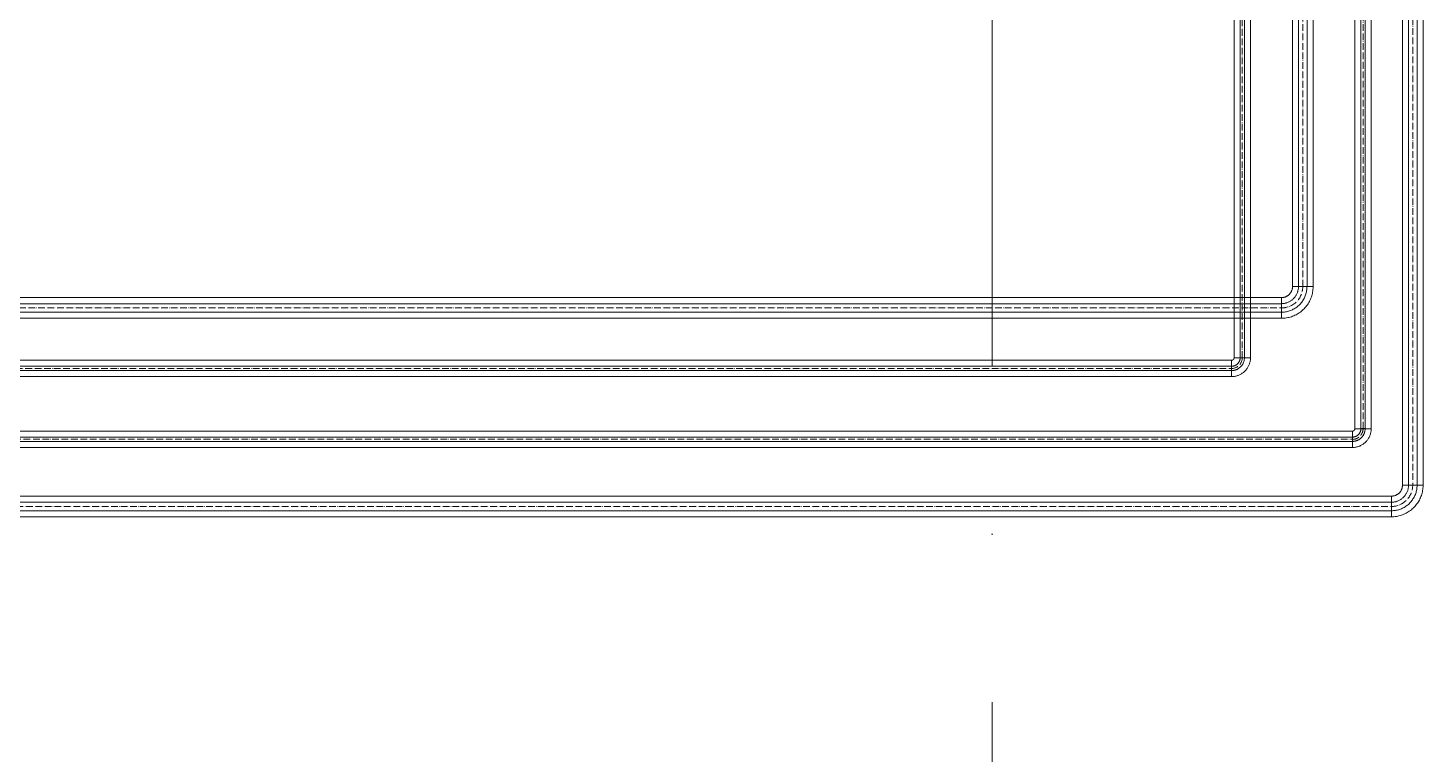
# Model space of a CAD drawing. Header units: millimetres. Extents: x -88595 to 880822, y -1054509 to -148035.
# Drawn here: x 177528 to 179604, y -275580 to -274500 of the extents above; entities that cross this region are included whole.
import ezdxf

# ---------------------------------------------------------------- set-up
doc = ezdxf.new("R2010")
doc.units = ezdxf.units.MM
for name, pattern in [('$0$ADSK_Осевая', [14, 10, -2, 0, -2]), ('$1$ADSK_Осевая', [14, 10, -2, 0, -2]), ('ADSK_Линия сетки', [25, 20, -2.5, 0, -2.5])]:
    doc.linetypes.add(name, pattern=pattern)
for name, color, linetype, lineweight in [('Изоляция', 7, 'Continuous', 18), ('Оборудование', 7, 'Continuous', 18), ('Оси', 7, 'Continuous', 9), ('Трубопровод', 7, 'Continuous', 18), ('Трубопроводы', 7, 'Continuous', 18)]:
    doc.layers.add(name, color=color, linetype=linetype, lineweight=lineweight)

# ---------------------------------------------------------------- blocks, each defined once
blk = doc.blocks.new('$0$ADSK_МедьПайка_Отвод-гнутая труба - Отвод _гнутая труба_-V38-В_Координация_1 этаж ОВ3')
at = {"layer": 'Трубопроводы', "color": 190, "true_color": 0x8000ff}
for p, q in [((-15.9, 3.2), (-15.9, -3.2)), ((-15.9, 3.2), (-15.9, -3.2)), ((3.2, 15.9), (-3.2, 15.9)), ((3.2, 15.9), (-3.2, 15.9))]:
    blk.add_line(p, q, dxfattribs=at)
at = {"layer": 'Трубопроводы', "color": 190, "true_color": 0x8000ff, "flags": 128}
for points in [[(-15.9, -3.2), (-15.1, -3.2), (-14.4, -3.1), (-13.6, -3), (-12.8, -2.9), (-12.1, -2.8), (-11.3, -2.6), (-10.6, -2.4), (-9.9, -2.2), (-9.2, -2), (-8.5, -1.7), (-7.8, -1.4), (-7.1, -1), (-6.4, -0.7), (-5.8, -0.3), (-5.1, 0.2), (-4.5, 0.6), (-3.9, 1.1), (-3.3, 1.6), (-2.8, 2.1), (-2.2, 2.6), (-1.7, 3.2), (-1.2, 3.7), (-0.7, 4.3), (-0.3, 4.9), (0.2, 5.6), (0.6, 6.2), (0.9, 6.9), (1.3, 7.6), (1.6, 8.3), (1.9, 9), (2.1, 9.7), (2.4, 10.4), (2.6, 11.1), (2.8, 11.9), (2.9, 12.6), (3, 13.4), (3.1, 14.1), (3.2, 14.9), (3.2, 15.7), (3.2, 15.9)], [(-3.2, 15.9), (-3.2, 15.4), (-3.2, 14.9), (-3.3, 14.4), (-3.3, 13.9), (-3.4, 13.4), (-3.5, 12.9), (-3.7, 12.4), (-3.8, 11.9), (-4, 11.4), (-4.2, 10.9), (-4.4, 10.5), (-4.6, 10), (-4.9, 9.6), (-5.1, 9.1), (-5.4, 8.7), (-5.7, 8.3), (-6, 7.9), (-6.3, 7.5), (-6.7, 7.1), (-7, 6.8), (-7.4, 6.4), (-7.8, 6.1), (-8.2, 5.8), (-8.6, 5.5), (-9, 5.2), (-9.4, 4.9), (-9.9, 4.7), (-10.3, 4.4), (-10.8, 4.2), (-11.3, 4), (-11.8, 3.9), (-12.2, 3.7), (-12.7, 3.6), (-13.2, 3.5), (-13.7, 3.4), (-14.2, 3.3), (-14.7, 3.2), (-15.2, 3.2), (-15.7, 3.2), (-15.9, 3.2)]]:
    blk.add_lwpolyline(points, dxfattribs=at)
blk = doc.blocks.new('$0$ADSK_МедьПайка_Отвод-гнутая труба - Отвод _гнутая труба_-V36-В_Координация_1 этаж ОВ3')
at = {"layer": 'Трубопроводы', "color": 134, "true_color": 0x00a6a6}
for p, q in [((6.3, 31.7), (-6.4, 31.7)), ((6.3, 31.7), (-6.4, 31.7)), ((-31.8, 6.3), (-31.8, -6.4)), ((-31.8, 6.3), (-31.8, -6.4))]:
    blk.add_line(p, q, dxfattribs=at)
at = {"layer": 'Трубопроводы', "color": 134, "true_color": 0x00a6a6, "flags": 128}
for points in [[(-31.8, -6.4), (-30.2, -6.3), (-28.7, -6.2), (-27.2, -6.1), (-25.7, -5.9), (-24.2, -5.6), (-22.7, -5.3), (-21.2, -4.9), (-19.8, -4.4), (-18.3, -3.9), (-16.9, -3.3), (-15.5, -2.7), (-14.2, -2), (-12.8, -1.3), (-11.5, -0.5), (-10.2, 0.3), (-9, 1.2), (-7.8, 2.1), (-6.6, 3.1), (-5.5, 4.1), (-4.4, 5.2), (-3.4, 6.3), (-2.4, 7.5), (-1.4, 8.7), (-0.5, 9.9), (0.3, 11.2), (1.1, 12.5), (1.9, 13.8), (2.5, 15.2), (3.2, 16.5), (3.8, 17.9), (4.3, 19.4), (4.8, 20.8), (5.2, 22.3), (5.5, 23.8), (5.8, 25.3), (6, 26.8), (6.2, 28.3), (6.3, 29.8), (6.3, 31.3), (6.3, 31.7)], [(-6.4, 31.7), (-6.4, 30.7), (-6.4, 29.7), (-6.5, 28.7), (-6.7, 27.7), (-6.9, 26.7), (-7.1, 25.7), (-7.3, 24.7), (-7.6, 23.8), (-8, 22.8), (-8.4, 21.9), (-8.8, 20.9), (-9.2, 20), (-9.7, 19.1), (-10.2, 18.3), (-10.8, 17.4), (-11.4, 16.6), (-12, 15.8), (-12.7, 15), (-13.3, 14.3), (-14.1, 13.5), (-14.8, 12.8), (-15.6, 12.2), (-16.4, 11.5), (-17.2, 10.9), (-18, 10.4), (-18.9, 9.8), (-19.8, 9.3), (-20.7, 8.9), (-21.6, 8.5), (-22.5, 8.1), (-23.5, 7.7), (-24.5, 7.4), (-25.4, 7.1), (-26.4, 6.9), (-27.4, 6.7), (-28.4, 6.6), (-29.4, 6.5), (-30.5, 6.4), (-31.5, 6.4), (-31.8, 6.3)]]:
    blk.add_lwpolyline(points, dxfattribs=at)
blk = doc.blocks.new('1 этаж')
at = {"layer": 'Оси', "linetype": 'ADSK_Линия сетки', "ltscale": 100}
blk.add_line((215092.7, 697813.2), (215092.7, 631836.5), dxfattribs=at)

msp = doc.modelspace()

# ---------------------------------------------------------------- linework, layer by layer
at = {"layer": 'Изоляция', "color": 134, "true_color": 0x00a6a6}
for p, q in [((179573.4, -273555.1), (179573.4, -275180.2)), ((179604.1, -275180.2), (179604.1, -273555.1)), ((179409.8, -273805.2), (179409.8, -274884.7)), ((179440.5, -274884.7), (179440.5, -273805.2)), ((179393.4, -274901.1), (172650.7, -274901.1)), ((179393.4, -274931.8), (179393.4, -274901.1)), ((179409.8, -274884.7), (179440.5, -274884.7)), ((172650.7, -274931.8), (179393.4, -274931.8)), ((179573.4, -275180.2), (179604.1, -275180.2)), ((179557, -275196.6), (173521, -275196.6)), ((179557, -275227.3), (179557, -275196.6)), ((173521, -275227.3), (179557, -275227.3))]:
    msp.add_line(p, q, dxfattribs=at)
at = {"layer": 'Изоляция', "color": 190, "true_color": 0x8000ff}
for p, q in [((179502.7, -273641.5), (179502.7, -275096.1)), ((179527, -275096.1), (179527, -273641.5)), ((179322.9, -273689.3), (179322.9, -274990.6)), ((179347.3, -274990.6), (179347.3, -273689.3)), ((172660.2, -274994.2), (179319.6, -274994.2)), ((179319.2, -275018.6), (179319.2, -274994.3)), ((179322.9, -274990.6), (179347.3, -274990.6)), ((172659.9, -275018.6), (179319.2, -275018.6)), ((179499, -275099.8), (173475.2, -275099.8)), ((179499, -275124.1), (179499, -275099.8)), ((179502.7, -275096.1), (179527, -275096.1)), ((173475.2, -275124.1), (179499, -275124.1))]:
    msp.add_line(p, q, dxfattribs=at)
at = {"layer": 'Изоляция', "color": 134, "true_color": 0x00a6a6, "flags": 128}
for points in [[(179393.4, -274931.8), (179395.3, -274931.7), (179397.1, -274931.6), (179399, -274931.4), (179400.9, -274931.2), (179402.7, -274930.8), (179404.6, -274930.4), (179406.4, -274929.9), (179408.2, -274929.4), (179410, -274928.8), (179411.7, -274928.1), (179413.4, -274927.3), (179415.1, -274926.5), (179416.8, -274925.6), (179418.4, -274924.6), (179420, -274923.5), (179421.5, -274922.5), (179423, -274921.3), (179424.4, -274920.1), (179425.8, -274918.8), (179427.2, -274917.5), (179428.4, -274916.1), (179429.7, -274914.7), (179430.8, -274913.2), (179432, -274911.7), (179433, -274910.1), (179434, -274908.5), (179434.9, -274906.9), (179435.8, -274905.2), (179436.6, -274903.5), (179437.3, -274901.7), (179437.9, -274900), (179438.5, -274898.2), (179439, -274896.4), (179439.4, -274894.5), (179439.8, -274892.7), (179440.1, -274890.8), (179440.3, -274888.9), (179440.4, -274887.1), (179440.5, -274885.2), (179440.5, -274884.7)], [(179409.8, -274884.7), (179409.8, -274885.3), (179409.7, -274886), (179409.7, -274886.6), (179409.6, -274887.3), (179409.4, -274887.9), (179409.3, -274888.6), (179409.1, -274889.2), (179408.9, -274889.8), (179408.7, -274890.5), (179408.5, -274891.1), (179408.2, -274891.7), (179407.9, -274892.2), (179407.6, -274892.8), (179407.3, -274893.4), (179406.9, -274893.9), (179406.5, -274894.5), (179406.1, -274895), (179405.7, -274895.5), (179405.3, -274896), (179404.8, -274896.4), (179404.3, -274896.9), (179403.8, -274897.3), (179403.3, -274897.7), (179402.8, -274898.1), (179402.2, -274898.5), (179401.7, -274898.8), (179401.1, -274899.1), (179400.5, -274899.4), (179399.9, -274899.7), (179399.3, -274900), (179398.7, -274900.2), (179398.1, -274900.4), (179397.4, -274900.6), (179396.8, -274900.7), (179396.2, -274900.8), (179395.5, -274900.9), (179394.9, -274901), (179394.2, -274901.1), (179393.5, -274901.1), (179393.4, -274901.1)], [(179557, -275227.3), (179558.9, -275227.2), (179560.8, -275227.1), (179562.7, -275226.9), (179564.5, -275226.7), (179566.4, -275226.3), (179568.2, -275225.9), (179570.1, -275225.4), (179571.9, -275224.9), (179573.6, -275224.3), (179575.4, -275223.6), (179577.1, -275222.8), (179578.8, -275222), (179580.4, -275221.1), (179582.1, -275220.1), (179583.6, -275219.1), (179585.2, -275218), (179586.7, -275216.8), (179588.1, -275215.6), (179589.5, -275214.3), (179590.8, -275213), (179592.1, -275211.6), (179593.3, -275210.2), (179594.5, -275208.7), (179595.6, -275207.2), (179596.7, -275205.6), (179597.7, -275204), (179598.6, -275202.4), (179599.4, -275200.7), (179600.2, -275199), (179600.9, -275197.2), (179601.6, -275195.5), (179602.2, -275193.7), (179602.7, -275191.9), (179603.1, -275190), (179603.5, -275188.2), (179603.7, -275186.3), (179603.9, -275184.5), (179604.1, -275182.6), (179604.1, -275180.7), (179604.1, -275180.2)], [(179573.4, -275180.2), (179573.4, -275180.8), (179573.4, -275181.5), (179573.3, -275182.1), (179573.2, -275182.8), (179573.1, -275183.4), (179573, -275184.1), (179572.8, -275184.7), (179572.6, -275185.3), (179572.4, -275186), (179572.1, -275186.6), (179571.9, -275187.2), (179571.6, -275187.8), (179571.3, -275188.3), (179570.9, -275188.9), (179570.6, -275189.4), (179570.2, -275190), (179569.8, -275190.5), (179569.4, -275191), (179568.9, -275191.5), (179568.5, -275191.9), (179568, -275192.4), (179567.5, -275192.8), (179567, -275193.2), (179566.4, -275193.6), (179565.9, -275194), (179565.3, -275194.3), (179564.8, -275194.6), (179564.2, -275194.9), (179563.6, -275195.2), (179563, -275195.5), (179562.4, -275195.7), (179561.7, -275195.9), (179561.1, -275196.1), (179560.5, -275196.2), (179559.8, -275196.3), (179559.2, -275196.4), (179558.5, -275196.5), (179557.9, -275196.6), (179557.2, -275196.6), (179557, -275196.6)]]:
    msp.add_lwpolyline(points, dxfattribs=at)
at = {"layer": 'Изоляция', "color": 190, "true_color": 0x8000ff, "flags": 128}
for points in [[(179319.2, -275018.6), (179320.4, -275018.6), (179321.5, -275018.5), (179322.6, -275018.4), (179323.7, -275018.3), (179324.8, -275018.1), (179325.9, -275017.8), (179327, -275017.5), (179328.1, -275017.2), (179329.1, -275016.8), (179330.2, -275016.4), (179331.2, -275015.9), (179332.2, -275015.4), (179333.2, -275014.9), (179334.1, -275014.3), (179335.1, -275013.7), (179336, -275013.1), (179336.9, -275012.4), (179337.7, -275011.7), (179338.6, -275010.9), (179339.4, -275010.1), (179340.1, -275009.3), (179340.9, -275008.4), (179341.6, -275007.6), (179342.2, -275006.7), (179342.8, -275005.7), (179343.4, -275004.8), (179344, -275003.8), (179344.5, -275002.8), (179345, -275001.8), (179345.4, -275000.7), (179345.8, -274999.7), (179346.1, -274998.6), (179346.4, -274997.5), (179346.7, -274996.4), (179346.9, -274995.3), (179347.1, -274994.2), (179347.2, -274993.1), (179347.3, -274992), (179347.3, -274990.9), (179347.3, -274990.6)], [(179322.9, -274990.6), (179322.9, -274990.7), (179322.9, -274990.9), (179322.9, -274991), (179322.9, -274991.2), (179322.9, -274991.3), (179322.8, -274991.4), (179322.8, -274991.6), (179322.8, -274991.7), (179322.7, -274991.9), (179322.7, -274992), (179322.6, -274992.1), (179322.5, -274992.3), (179322.5, -274992.4), (179322.4, -274992.5), (179322.3, -274992.7), (179322.2, -274992.8), (179322.1, -274992.9), (179322, -274993), (179321.9, -274993.1), (179321.8, -274993.2), (179321.7, -274993.3), (179321.6, -274993.4), (179321.5, -274993.5), (179321.4, -274993.6), (179321.2, -274993.7), (179321.1, -274993.8), (179321, -274993.8), (179320.9, -274993.9), (179320.7, -274994), (179320.6, -274994), (179320.4, -274994.1), (179320.3, -274994.1), (179320.2, -274994.1), (179320, -274994.2), (179319.9, -274994.2), (179319.7, -274994.2), (179319.6, -274994.2), (179319.4, -274994.3), (179319.3, -274994.3), (179319.2, -274994.3)], [(179499, -275124.1), (179500.1, -275124.1), (179501.2, -275124), (179502.3, -275123.9), (179503.4, -275123.8), (179504.5, -275123.6), (179505.6, -275123.3), (179506.7, -275123), (179507.8, -275122.7), (179508.8, -275122.3), (179509.9, -275121.9), (179510.9, -275121.4), (179511.9, -275120.9), (179512.9, -275120.4), (179513.9, -275119.8), (179514.8, -275119.2), (179515.7, -275118.6), (179516.6, -275117.9), (179517.4, -275117.2), (179518.3, -275116.4), (179519.1, -275115.6), (179519.8, -275114.8), (179520.6, -275113.9), (179521.3, -275113.1), (179521.9, -275112.2), (179522.6, -275111.2), (179523.1, -275110.3), (179523.7, -275109.3), (179524.2, -275108.3), (179524.7, -275107.3), (179525.1, -275106.2), (179525.5, -275105.2), (179525.8, -275104.1), (179526.1, -275103), (179526.4, -275101.9), (179526.6, -275100.8), (179526.8, -275099.7), (179526.9, -275098.6), (179527, -275097.5), (179527, -275096.4), (179527, -275096.1)], [(179502.7, -275096.1), (179502.6, -275096.2), (179502.6, -275096.4), (179502.6, -275096.5), (179502.6, -275096.7), (179502.6, -275096.8), (179502.5, -275096.9), (179502.5, -275097.1), (179502.5, -275097.2), (179502.4, -275097.4), (179502.4, -275097.5), (179502.3, -275097.6), (179502.2, -275097.8), (179502.2, -275097.9), (179502.1, -275098), (179502, -275098.2), (179501.9, -275098.3), (179501.8, -275098.4), (179501.7, -275098.5), (179501.6, -275098.6), (179501.5, -275098.7), (179501.4, -275098.8), (179501.3, -275098.9), (179501.2, -275099), (179501.1, -275099.1), (179501, -275099.2), (179500.8, -275099.3), (179500.7, -275099.3), (179500.6, -275099.4), (179500.4, -275099.5), (179500.3, -275099.5), (179500.2, -275099.6), (179500, -275099.6), (179499.9, -275099.7), (179499.7, -275099.7), (179499.6, -275099.7), (179499.4, -275099.7), (179499.3, -275099.8), (179499.1, -275099.8), (179499, -275099.8), (179499, -275099.8)]]:
    msp.add_lwpolyline(points, dxfattribs=at)
at = {"layer": 'Трубопровод', "color": 134, "true_color": 0x00a6a6}
for p, q in [((179582.4, -273555.1), (179582.4, -275180.2)), ((179595.1, -275180.2), (179595.1, -273555.1)), ((179418.8, -273805.2), (179418.8, -274884.7)), ((179431.5, -274884.7), (179431.5, -273805.2)), ((179393.4, -274910.1), (172650.7, -274910.1)), ((172650.7, -274922.8), (179393.4, -274922.8)), ((179557, -275205.6), (173521, -275205.6)), ((173521, -275218.3), (179557, -275218.3))]:
    msp.add_line(p, q, dxfattribs=at)
at = {"layer": 'Трубопровод', "color": 134, "linetype": '$0$ADSK_Осевая', "true_color": 0x00a6a6}
for p, q in [((179588.8, -273555.1), (179588.8, -275180.2)), ((179588.8, -273555.1), (179588.8, -275180.2)), ((179425.1, -274884.7), (179425.1, -273805.2)), ((179425.1, -274884.7), (179425.1, -273805.2)), ((172650.7, -274916.4), (179393.4, -274916.4)), ((172650.7, -274916.4), (179393.4, -274916.4)), ((173521, -275211.9), (179557, -275211.9)), ((173521, -275211.9), (179557, -275211.9))]:
    msp.add_line(p, q, dxfattribs=at)
at = {"layer": 'Трубопровод', "color": 190, "true_color": 0x8000ff}
for p, q in [((179511.7, -273641.5), (179511.7, -275096.1)), ((179518, -275096.1), (179518, -273641.5)), ((179331.9, -273689.3), (179331.9, -274990.6)), ((179338.3, -274990.6), (179338.3, -273689.3)), ((179319.2, -275003.3), (172659.9, -275003.3)), ((172659.9, -275009.6), (179319.2, -275009.6)), ((179499, -275108.8), (173475.2, -275108.8)), ((173475.2, -275115.1), (179499, -275115.1))]:
    msp.add_line(p, q, dxfattribs=at)
at = {"layer": 'Трубопровод', "color": 190, "linetype": '$0$ADSK_Осевая', "true_color": 0x8000ff}
for p, q in [((179514.8, -275096.1), (179514.8, -273641.5)), ((179514.8, -275096.1), (179514.8, -273641.5)), ((179335.1, -274990.6), (179335.1, -273689.3)), ((179335.1, -274990.6), (179335.1, -273689.3)), ((172659.9, -275006.4), (179319.2, -275006.4)), ((172659.9, -275006.4), (179319.2, -275006.4)), ((173475.2, -275111.9), (179499, -275111.9)), ((173475.2, -275111.9), (179499, -275111.9))]:
    msp.add_line(p, q, dxfattribs=at)
at = {"layer": 'Трубопроводы', "color": 134, "linetype": '$1$ADSK_Осевая', "true_color": 0x00a6a6}
for centre in [(179393.4, -274884.7), (179557, -275180.2)]:
    msp.add_arc(centre, 31.7, 270, 0, dxfattribs=at)
at = {"layer": 'Трубопроводы', "color": 190, "linetype": '$1$ADSK_Осевая', "true_color": 0x8000ff}
for centre in [(179319.2, -274990.6), (179499, -275096.1)]:
    msp.add_arc(centre, 15.9, 270, 0, dxfattribs=at)

# ---------------------------------------------------------------- block references
at = {"layer": 'Оборудование', "color": 5, "true_color": 0x0000ff}
msp.add_blockref('1 этаж', (-36129.5, -928314.5), dxfattribs=at)
at = {"layer": 'Трубопроводы', "color": 134, "true_color": 0x00a6a6}
for p in [(179425.1, -274916.4), (179588.8, -275211.9)]:
    msp.add_blockref('$0$ADSK_МедьПайка_Отвод-гнутая труба - Отвод _гнутая труба_-V36-В_Координация_1 этаж ОВ3', p, dxfattribs=at)
at = {"layer": 'Трубопроводы', "color": 190, "true_color": 0x8000ff}
for p in [(179335.1, -275006.4), (179514.8, -275111.9)]:
    msp.add_blockref('$0$ADSK_МедьПайка_Отвод-гнутая труба - Отвод _гнутая труба_-V38-В_Координация_1 этаж ОВ3', p, dxfattribs=at)

doc.saveas('drawing.dxf')
